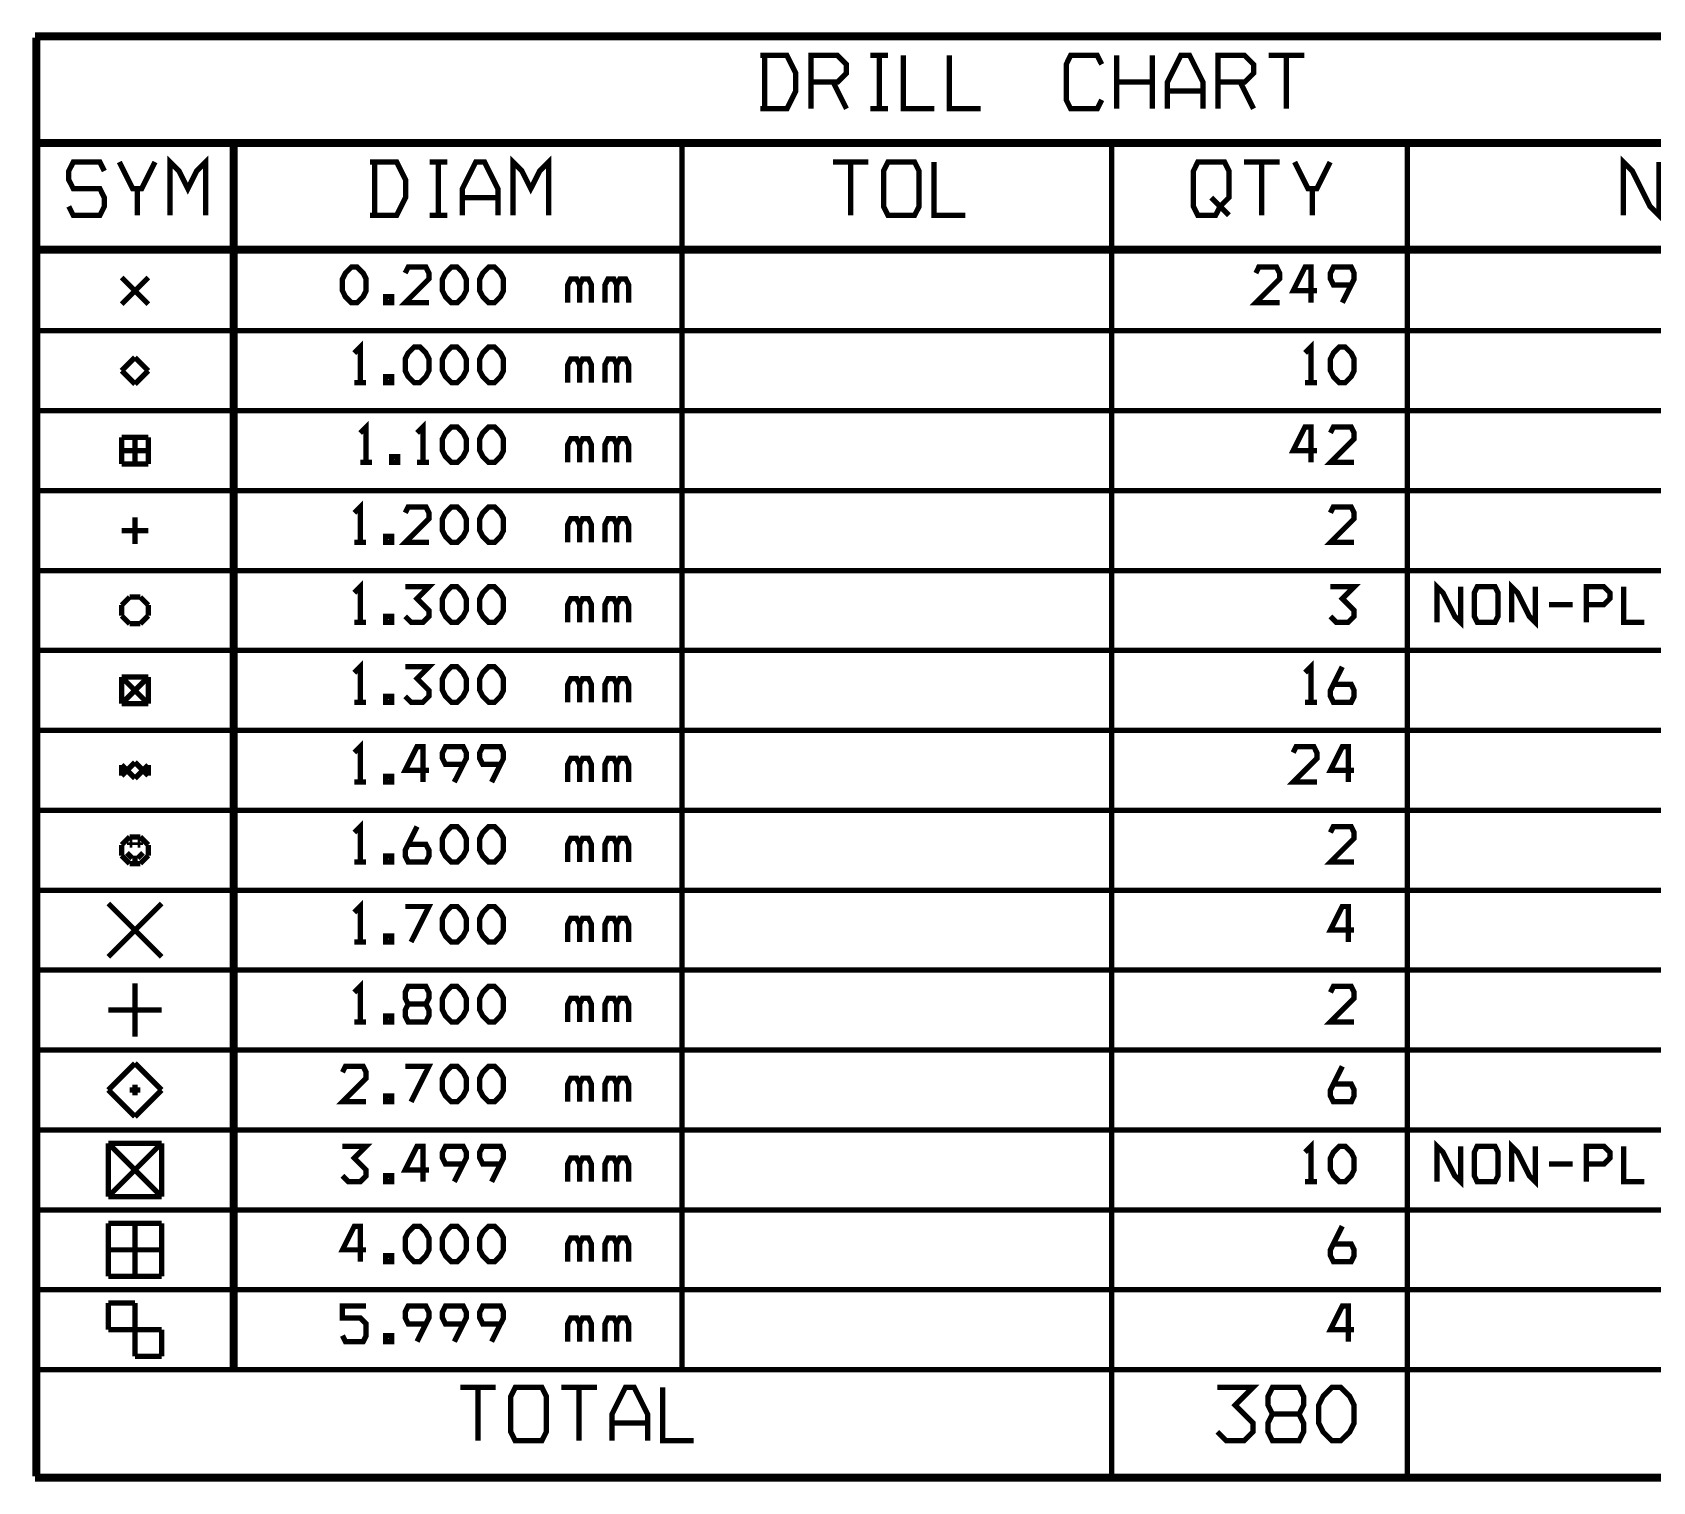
# Model space of a CAD drawing. Extents: x -18 to 155, y -91 to 215.
# Drawn here: x -18 to 59.2, y -91.1 to -22 of the extents above; entities that cross this region are included whole.
import ezdxf

# ---------------------------------------------------------------- set-up
doc = ezdxf.new("R2010")
doc.units = 0
doc.header["$MEASUREMENT"] = 0
doc.layers.add('25-334-0_DRD', color=7, linetype='CONTINUOUS')

msp = doc.modelspace()

# ---------------------------------------------------------------- linework, layer by layer
at = {"layer": '25-334-0_DRD', "const_width": 0.254}
for points in [[(76.962, -22.098), (-17.907, -22.098)], [(-17.907, -90.805), (-17.907, -22.225)], [(76.835, -22.225), (-17.78, -22.225)], [(-17.78, -90.805), (-17.78, -22.225)], [(16.66748, -25.61082), (17.93748, -25.61082), (18.36166, -24.765), (18.36166, -23.91918), (17.93748, -23.07082), (16.66748, -23.07082)], [(16.88084, -25.61082), (16.88084, -23.07082)], [(19.08048, -24.34082), (20.35048, -24.34082), (20.77466, -23.91918), (20.77466, -23.495), (20.35048, -23.07082), (19.08048, -23.07082), (19.08048, -25.61082)], [(22.76348, -23.07082), (21.91766, -23.07082)], [(22.34184, -25.61082), (22.34184, -23.07082)], [(24.96566, -25.61082), (23.48484, -25.61082), (23.48484, -23.07082)], [(27.16784, -25.61082), (25.68448, -25.61082), (25.68448, -23.07082)], [(32.94634, -25.18918), (32.73298, -25.61082), (31.46298, -25.61082), (31.25216, -25.18918), (31.25216, -23.495), (31.46298, -23.07082), (32.73298, -23.07082), (32.94634, -23.495)], [(33.66516, -25.61082), (33.66516, -23.07082)], [(35.35934, -25.61082), (35.35934, -23.07082)], [(37.77234, -25.61082), (37.77234, -24.34082), (37.13734, -23.07082), (36.71316, -23.07082), (36.07816, -24.34082), (36.07816, -25.61082)], [(38.49116, -24.34082), (39.76116, -24.34082), (40.18534, -23.91918), (40.18534, -23.495), (39.76116, -23.07082), (38.49116, -23.07082), (38.49116, -25.61082)], [(42.59834, -23.07082), (40.90416, -23.07082)], [(41.74998, -25.61082), (41.74998, -23.07082)], [(20.13966, -24.34082), (20.77466, -25.61082)], [(35.35934, -24.34082), (33.66516, -24.34082)], [(37.77234, -24.765), (36.07816, -24.765)], [(39.55034, -24.34082), (40.18534, -25.61082)], [(22.76348, -25.61082), (21.91766, -25.61082)], [(76.835, -27.178), (-17.78, -27.178)], [(76.835, -27.305), (-17.78, -27.305)], [(-8.509, -85.725), (-8.509, -27.305)], [(-8.382, -85.725), (-8.382, -27.305)], [(12.93368, -85.725), (12.93368, -27.305)], [(33.42132, -90.805), (33.42132, -27.305)], [(47.51832, -90.805), (47.51832, -27.305)], [(-14.605, -28.575), (-14.81582, -28.15082), (-16.08582, -28.15082), (-16.29918, -28.575), (-16.29918, -28.99918), (-16.08582, -29.42082), (-14.81582, -29.42082), (-14.605, -29.845), (-14.605, -30.26918), (-14.81582, -30.69082), (-16.08582, -30.69082), (-16.29918, -30.26918)], [(-12.192, -28.15082), (-12.827, -29.42082), (-13.25118, -29.42082), (-13.88618, -28.15082)], [(-9.779, -30.69082), (-9.779, -28.15082), (-10.20318, -28.575), (-10.62482, -29.42082), (-11.049, -28.575), (-11.47318, -28.15082), (-11.47318, -30.69082)], [(-1.93548, -30.69082), (-0.66548, -30.69082), (-0.24384, -29.845), (-0.24384, -28.99918), (-0.66548, -28.15082), (-1.93548, -28.15082)], [(-1.72466, -30.69082), (-1.72466, -28.15082)], [(1.74498, -28.15082), (0.89916, -28.15082)], [(1.32334, -30.69082), (1.32334, -28.15082)], [(4.15798, -30.69082), (4.15798, -29.42082), (3.52298, -28.15082), (3.10134, -28.15082), (2.46634, -29.42082), (2.46634, -30.69082)], [(6.57098, -30.69082), (6.57098, -28.15082), (6.14934, -28.575), (5.72516, -29.42082), (5.30098, -28.575), (4.87934, -28.15082), (4.87934, -30.69082)], [(21.82368, -28.15082), (20.1295, -28.15082)], [(20.97532, -30.69082), (20.97532, -28.15082)], [(22.75332, -30.69082), (22.5425, -30.26918), (22.5425, -28.575), (22.75332, -28.15082), (24.02332, -28.15082), (24.23668, -28.575), (24.23668, -30.26918), (24.02332, -30.69082), (22.75332, -30.69082)], [(26.43632, -30.69082), (24.9555, -30.69082), (24.9555, -28.15082)], [(37.31768, -30.26918), (37.5285, -30.69082), (38.37432, -30.69082), (38.58768, -30.26918), (39.00932, -29.845), (39.00932, -28.575), (38.7985, -28.15082), (37.5285, -28.15082), (37.31768, -28.575), (37.31768, -30.26918)], [(41.42232, -28.15082), (39.73068, -28.15082)], [(40.5765, -30.69082), (40.5765, -28.15082)], [(43.83532, -28.15082), (43.20032, -29.42082), (42.77868, -29.42082), (42.14368, -28.15082)], [(59.50966, -28.15082), (59.50966, -30.69082), (59.08548, -30.26918), (58.23966, -28.575), (57.81548, -28.15082), (57.81548, -30.69082)], [(-13.03782, -30.69082), (-13.03782, -29.42082)], [(42.9895, -30.69082), (42.9895, -29.42082)], [(4.15798, -29.845), (2.46634, -29.845)], [(38.1635, -29.845), (39.00932, -30.69082)], [(1.74498, -30.69082), (0.89916, -30.69082)], [(76.835, -32.258), (-17.78, -32.258)], [(76.835, -32.385), (-17.78, -32.385)], [(-2.82956, -34.85388), (-3.1115, -34.57194), (-3.2512, -34.29), (-3.2512, -33.72612), (-3.1115, -33.44418), (-2.82956, -33.16224), (-2.54762, -33.16224), (-2.26568, -33.44418), (-2.12344, -33.72612), (-2.12344, -34.29), (-2.26568, -34.57194), (-2.54762, -34.85388), (-2.82956, -34.85388)], [(0.86868, -34.85388), (-0.26162, -34.85388), (0.86868, -33.72612), (0.86868, -33.44418), (0.72644, -33.16224), (-0.11938, -33.16224), (-0.26162, -33.44418)], [(1.94056, -34.85388), (1.65862, -34.57194), (1.51638, -34.29), (1.51638, -33.72612), (1.65862, -33.44418), (1.94056, -33.16224), (2.2225, -33.16224), (2.50444, -33.44418), (2.64668, -33.72612), (2.64668, -34.29), (2.50444, -34.57194), (2.2225, -34.85388), (1.94056, -34.85388)], [(3.71856, -34.85388), (3.43662, -34.57194), (3.29438, -34.29), (3.29438, -33.72612), (3.43662, -33.44418), (3.71856, -33.16224), (4.0005, -33.16224), (4.28244, -33.44418), (4.42468, -33.72612), (4.42468, -34.29), (4.28244, -34.57194), (4.0005, -34.85388), (3.71856, -34.85388)], [(41.42232, -34.85388), (40.29456, -34.85388), (41.42232, -33.72612), (41.42232, -33.44418), (41.28262, -33.16224), (40.43426, -33.16224), (40.29456, -33.44418)], [(43.20032, -34.29), (42.07256, -34.29), (42.63644, -33.16224), (42.91838, -33.16224), (42.91838, -34.85388)], [(44.83862, -34.00806), (43.99026, -34.00806), (43.85056, -33.72612), (43.85056, -33.44418), (43.99026, -33.16224), (44.83862, -33.16224), (44.97832, -33.44418), (44.97832, -33.72612), (44.41444, -34.85388)], [(-12.5095, -33.655), (-13.7795, -34.925)], [(-12.5095, -34.925), (-13.7795, -33.655)], [(8.61568, -34.85388), (8.61568, -34.00806), (8.47344, -33.72612), (8.1915, -33.72612), (8.04926, -34.00806), (7.90956, -33.72612), (7.62762, -33.72612), (7.48538, -34.00806), (7.48538, -34.85388)], [(8.04926, -34.85388), (8.04926, -34.00806)], [(10.39368, -34.85388), (10.39368, -34.00806), (10.25144, -33.72612), (9.9695, -33.72612), (9.82726, -34.00806), (9.68756, -33.72612), (9.40562, -33.72612), (9.26338, -34.00806), (9.26338, -34.85388)], [(9.82726, -34.85388), (9.82726, -34.00806)], [(-1.19126, -34.85388), (-0.90932, -34.85388), (-0.90932, -34.57194), (-1.19126, -34.57194), (-1.19126, -34.85388)], [(76.835, -36.195), (-17.78, -36.195)], [(-2.40538, -38.66388), (-2.40538, -36.97224), (-2.68732, -37.25418)], [(0.16256, -38.66388), (-0.11938, -38.38194), (-0.26162, -38.1), (-0.26162, -37.53612), (-0.11938, -37.25418), (0.16256, -36.97224), (0.4445, -36.97224), (0.72644, -37.25418), (0.86868, -37.53612), (0.86868, -38.1), (0.72644, -38.38194), (0.4445, -38.66388), (0.16256, -38.66388)], [(1.94056, -38.66388), (1.65862, -38.38194), (1.51638, -38.1), (1.51638, -37.53612), (1.65862, -37.25418), (1.94056, -36.97224), (2.2225, -36.97224), (2.50444, -37.25418), (2.64668, -37.53612), (2.64668, -38.1), (2.50444, -38.38194), (2.2225, -38.66388), (1.94056, -38.66388)], [(3.71856, -38.66388), (3.43662, -38.38194), (3.29438, -38.1), (3.29438, -37.53612), (3.43662, -37.25418), (3.71856, -36.97224), (4.0005, -36.97224), (4.28244, -37.25418), (4.42468, -37.53612), (4.42468, -38.1), (4.28244, -38.38194), (4.0005, -38.66388), (3.71856, -38.66388)], [(42.91838, -38.66388), (42.91838, -36.97224), (42.63644, -37.25418)], [(44.2722, -38.66388), (43.99026, -38.38194), (43.85056, -38.1), (43.85056, -37.53612), (43.99026, -37.25418), (44.2722, -36.97224), (44.55668, -36.97224), (44.83862, -37.25418), (44.97832, -37.53612), (44.97832, -38.1), (44.83862, -38.38194), (44.55668, -38.66388), (44.2722, -38.66388)], [(-13.1445, -37.465), (-13.7795, -38.1)], [(-12.5095, -38.1), (-13.1445, -37.465)], [(8.61568, -38.66388), (8.61568, -37.81806), (8.47344, -37.53612), (8.1915, -37.53612), (8.04926, -37.81806), (7.90956, -37.53612), (7.62762, -37.53612), (7.48538, -37.81806), (7.48538, -38.66388)], [(8.04926, -38.66388), (8.04926, -37.81806)], [(10.39368, -38.66388), (10.39368, -37.81806), (10.25144, -37.53612), (9.9695, -37.53612), (9.82726, -37.81806), (9.68756, -37.53612), (9.40562, -37.53612), (9.26338, -37.81806), (9.26338, -38.66388)], [(9.82726, -38.66388), (9.82726, -37.81806)], [(-13.7795, -38.1), (-13.1445, -38.735)], [(-13.1445, -38.735), (-12.5095, -38.1)], [(-2.12344, -38.66388), (-2.68732, -38.66388)], [(-1.19126, -38.66388), (-0.90932, -38.66388), (-0.90932, -38.38194), (-1.19126, -38.38194), (-1.19126, -38.66388)], [(43.20032, -38.66388), (42.63644, -38.66388)], [(76.835, -40.005), (-17.78, -40.005)], [(-2.12344, -42.47388), (-2.12344, -40.78224), (-2.40538, -41.06418)], [(0.5842, -42.47388), (0.5842, -40.78224), (0.30226, -41.06418)], [(1.94056, -42.47388), (1.65862, -42.19194), (1.51638, -41.91), (1.51638, -41.34612), (1.65862, -41.06418), (1.94056, -40.78224), (2.2225, -40.78224), (2.50444, -41.06418), (2.64668, -41.34612), (2.64668, -41.91), (2.50444, -42.19194), (2.2225, -42.47388), (1.94056, -42.47388)], [(3.71856, -42.47388), (3.43662, -42.19194), (3.29438, -41.91), (3.29438, -41.34612), (3.43662, -41.06418), (3.71856, -40.78224), (4.0005, -40.78224), (4.28244, -41.06418), (4.42468, -41.34612), (4.42468, -41.91), (4.28244, -42.19194), (4.0005, -42.47388), (3.71856, -42.47388)], [(43.20032, -41.91), (42.07256, -41.91), (42.63644, -40.78224), (42.91838, -40.78224), (42.91838, -42.47388)], [(44.97832, -42.47388), (43.85056, -42.47388), (44.97832, -41.34612), (44.97832, -41.06418), (44.83862, -40.78224), (43.99026, -40.78224), (43.85056, -41.06418)], [(-13.7795, -41.275), (-13.7795, -42.545)], [(-12.5095, -41.275), (-13.7795, -41.275)], [(-13.1445, -41.275), (-13.1445, -42.545)], [(-12.5095, -42.545), (-12.5095, -41.275)], [(8.61568, -42.47388), (8.61568, -41.62806), (8.47344, -41.34612), (8.1915, -41.34612), (8.04926, -41.62806), (7.90956, -41.34612), (7.62762, -41.34612), (7.48538, -41.62806), (7.48538, -42.47388)], [(8.04926, -42.47388), (8.04926, -41.62806)], [(10.39368, -42.47388), (10.39368, -41.62806), (10.25144, -41.34612), (9.9695, -41.34612), (9.82726, -41.62806), (9.68756, -41.34612), (9.40562, -41.34612), (9.26338, -41.62806), (9.26338, -42.47388)], [(9.82726, -42.47388), (9.82726, -41.62806)], [(-12.5095, -41.91), (-13.7795, -41.91)], [(-13.7795, -42.545), (-12.5095, -42.545)], [(-1.8415, -42.47388), (-2.40538, -42.47388)], [(-0.90932, -42.47388), (-0.62738, -42.47388), (-0.62738, -42.19194), (-0.90932, -42.19194), (-0.90932, -42.47388)], [(0.86868, -42.47388), (0.30226, -42.47388)], [(76.835, -43.815), (-17.78, -43.815)], [(-2.40538, -46.28388), (-2.40538, -44.59224), (-2.68732, -44.87418)], [(0.86868, -46.28388), (-0.26162, -46.28388), (0.86868, -45.15612), (0.86868, -44.87418), (0.72644, -44.59224), (-0.11938, -44.59224), (-0.26162, -44.87418)], [(1.94056, -46.28388), (1.65862, -46.00194), (1.51638, -45.72), (1.51638, -45.15612), (1.65862, -44.87418), (1.94056, -44.59224), (2.2225, -44.59224), (2.50444, -44.87418), (2.64668, -45.15612), (2.64668, -45.72), (2.50444, -46.00194), (2.2225, -46.28388), (1.94056, -46.28388)], [(3.71856, -46.28388), (3.43662, -46.00194), (3.29438, -45.72), (3.29438, -45.15612), (3.43662, -44.87418), (3.71856, -44.59224), (4.0005, -44.59224), (4.28244, -44.87418), (4.42468, -45.15612), (4.42468, -45.72), (4.28244, -46.00194), (4.0005, -46.28388), (3.71856, -46.28388)], [(44.97832, -46.28388), (43.85056, -46.28388), (44.97832, -45.15612), (44.97832, -44.87418), (44.83862, -44.59224), (43.99026, -44.59224), (43.85056, -44.87418)], [(-13.1445, -45.085), (-13.1445, -46.355)], [(8.61568, -46.28388), (8.61568, -45.43806), (8.47344, -45.15612), (8.1915, -45.15612), (8.04926, -45.43806), (7.90956, -45.15612), (7.62762, -45.15612), (7.48538, -45.43806), (7.48538, -46.28388)], [(8.04926, -46.28388), (8.04926, -45.43806)], [(10.39368, -46.28388), (10.39368, -45.43806), (10.25144, -45.15612), (9.9695, -45.15612), (9.82726, -45.43806), (9.68756, -45.15612), (9.40562, -45.15612), (9.26338, -45.43806), (9.26338, -46.28388)], [(9.82726, -46.28388), (9.82726, -45.43806)], [(-12.5095, -45.72), (-13.7795, -45.72)], [(-2.12344, -46.28388), (-2.68732, -46.28388)], [(-1.19126, -46.28388), (-0.90932, -46.28388), (-0.90932, -46.00194), (-1.19126, -46.00194), (-1.19126, -46.28388)], [(76.835, -47.625), (-17.78, -47.625)], [(-2.40538, -50.09388), (-2.40538, -48.40224), (-2.68732, -48.68418)], [(-0.26162, -49.81194), (0.02032, -50.09388), (0.5842, -50.09388), (0.86868, -49.81194), (0.86868, -49.53), (0.30226, -48.96612), (0.86868, -48.40224), (-0.26162, -48.40224)], [(1.94056, -50.09388), (1.65862, -49.81194), (1.51638, -49.53), (1.51638, -48.96612), (1.65862, -48.68418), (1.94056, -48.40224), (2.2225, -48.40224), (2.50444, -48.68418), (2.64668, -48.96612), (2.64668, -49.53), (2.50444, -49.81194), (2.2225, -50.09388), (1.94056, -50.09388)], [(3.71856, -50.09388), (3.43662, -49.81194), (3.29438, -49.53), (3.29438, -48.96612), (3.43662, -48.68418), (3.71856, -48.40224), (4.0005, -48.40224), (4.28244, -48.68418), (4.42468, -48.96612), (4.42468, -49.53), (4.28244, -49.81194), (4.0005, -50.09388), (3.71856, -50.09388)], [(43.85056, -49.81194), (44.1325, -50.09388), (44.69638, -50.09388), (44.97832, -49.81194), (44.97832, -49.53), (44.41444, -48.96612), (44.97832, -48.40224), (43.85056, -48.40224)], [(50.05832, -48.40224), (50.05832, -50.09388), (49.77638, -49.81194), (49.2125, -48.68418), (48.93056, -48.40224), (48.93056, -50.09388)], [(50.84826, -50.09388), (50.70856, -49.81194), (50.70856, -48.68418), (50.84826, -48.40224), (51.69662, -48.40224), (51.83632, -48.68418), (51.83632, -49.81194), (51.69662, -50.09388), (50.84826, -50.09388)], [(53.61432, -48.40224), (53.61432, -50.09388), (53.33238, -49.81194), (52.7685, -48.68418), (52.48656, -48.40224), (52.48656, -50.09388)], [(56.04256, -49.24806), (56.88838, -49.24806), (57.17032, -48.96612), (57.17032, -48.68418), (56.88838, -48.40224), (56.04256, -48.40224), (56.04256, -50.09388)], [(58.80862, -50.09388), (57.82056, -50.09388), (57.82056, -48.40224)], [(-13.3985, -48.895), (-13.7795, -49.276)], [(-13.7795, -49.276), (-13.7795, -49.784)], [(-12.8905, -48.895), (-13.3985, -48.895)], [(-12.5095, -49.276), (-12.8905, -48.895)], [(-12.5095, -49.784), (-12.5095, -49.276)], [(8.61568, -50.09388), (8.61568, -49.24806), (8.47344, -48.96612), (8.1915, -48.96612), (8.04926, -49.24806), (7.90956, -48.96612), (7.62762, -48.96612), (7.48538, -49.24806), (7.48538, -50.09388)], [(8.04926, -50.09388), (8.04926, -49.24806)], [(10.39368, -50.09388), (10.39368, -49.24806), (10.25144, -48.96612), (9.9695, -48.96612), (9.82726, -49.24806), (9.68756, -48.96612), (9.40562, -48.96612), (9.26338, -49.24806), (9.26338, -50.09388)], [(9.82726, -50.09388), (9.82726, -49.24806)], [(55.39232, -49.24806), (54.26456, -49.24806)], [(-13.7795, -49.784), (-13.3985, -50.165)], [(-13.3985, -50.165), (-12.8905, -50.165)], [(-12.8905, -50.165), (-12.5095, -49.784)], [(-2.12344, -50.09388), (-2.68732, -50.09388)], [(-1.19126, -50.09388), (-0.90932, -50.09388), (-0.90932, -49.81194), (-1.19126, -49.81194), (-1.19126, -50.09388)], [(76.835, -51.435), (-17.78, -51.435)], [(-2.40538, -53.90388), (-2.40538, -52.21224), (-2.68732, -52.49418)], [(-0.26162, -53.62194), (0.02032, -53.90388), (0.5842, -53.90388), (0.86868, -53.62194), (0.86868, -53.34), (0.30226, -52.77612), (0.86868, -52.21224), (-0.26162, -52.21224)], [(1.94056, -53.90388), (1.65862, -53.62194), (1.51638, -53.34), (1.51638, -52.77612), (1.65862, -52.49418), (1.94056, -52.21224), (2.2225, -52.21224), (2.50444, -52.49418), (2.64668, -52.77612), (2.64668, -53.34), (2.50444, -53.62194), (2.2225, -53.90388), (1.94056, -53.90388)], [(3.71856, -53.90388), (3.43662, -53.62194), (3.29438, -53.34), (3.29438, -52.77612), (3.43662, -52.49418), (3.71856, -52.21224), (4.0005, -52.21224), (4.28244, -52.49418), (4.42468, -52.77612), (4.42468, -53.34), (4.28244, -53.62194), (4.0005, -53.90388), (3.71856, -53.90388)], [(42.91838, -53.90388), (42.91838, -52.21224), (42.63644, -52.49418)], [(43.99026, -53.05806), (44.83862, -53.05806), (44.97832, -53.34), (44.97832, -53.62194), (44.83862, -53.90388), (43.99026, -53.90388), (43.85056, -53.62194), (43.85056, -53.34), (44.41444, -52.21224)], [(-13.7795, -52.705), (-13.7795, -53.975)], [(-12.5095, -52.705), (-13.7795, -52.705)], [(-12.5095, -52.705), (-13.7795, -53.975)], [(-12.5095, -53.975), (-13.7795, -52.705)], [(-12.5095, -53.975), (-12.5095, -52.705)], [(8.61568, -53.90388), (8.61568, -53.05806), (8.47344, -52.77612), (8.1915, -52.77612), (8.04926, -53.05806), (7.90956, -52.77612), (7.62762, -52.77612), (7.48538, -53.05806), (7.48538, -53.90388)], [(8.04926, -53.90388), (8.04926, -53.05806)], [(10.39368, -53.90388), (10.39368, -53.05806), (10.25144, -52.77612), (9.9695, -52.77612), (9.82726, -53.05806), (9.68756, -52.77612), (9.40562, -52.77612), (9.26338, -53.05806), (9.26338, -53.90388)], [(9.82726, -53.90388), (9.82726, -53.05806)], [(-13.7795, -53.975), (-12.5095, -53.975)], [(-2.12344, -53.90388), (-2.68732, -53.90388)], [(-1.19126, -53.90388), (-0.90932, -53.90388), (-0.90932, -53.62194), (-1.19126, -53.62194), (-1.19126, -53.90388)], [(43.20032, -53.90388), (42.63644, -53.90388)], [(76.835, -55.245), (-17.78, -55.245)], [(-2.40538, -57.71388), (-2.40538, -56.02224), (-2.68732, -56.30418)], [(0.86868, -57.15), (-0.26162, -57.15), (0.30226, -56.02224), (0.5842, -56.02224), (0.5842, -57.71388)], [(2.50444, -56.86806), (1.65862, -56.86806), (1.51638, -56.58612), (1.51638, -56.30418), (1.65862, -56.02224), (2.50444, -56.02224), (2.64668, -56.30418), (2.64668, -56.58612), (2.08026, -57.71388)], [(4.28244, -56.86806), (3.43662, -56.86806), (3.29438, -56.58612), (3.29438, -56.30418), (3.43662, -56.02224), (4.28244, -56.02224), (4.42468, -56.30418), (4.42468, -56.58612), (3.85826, -57.71388)], [(43.20032, -57.71388), (42.07256, -57.71388), (43.20032, -56.58612), (43.20032, -56.30418), (43.06062, -56.02224), (42.21226, -56.02224), (42.07256, -56.30418)], [(44.97832, -57.15), (43.85056, -57.15), (44.41444, -56.02224), (44.69638, -56.02224), (44.69638, -57.71388)], [(-13.7795, -57.404), (-13.1445, -56.769)], [(-13.7795, -56.896), (-13.7795, -57.404)], [(-13.1445, -57.531), (-13.7795, -56.896)], [(-13.1445, -56.769), (-12.5095, -57.404)], [(-12.5095, -56.896), (-13.1445, -57.531)], [(-12.5095, -57.404), (-12.5095, -56.896)], [(8.61568, -57.71388), (8.61568, -56.86806), (8.47344, -56.58612), (8.1915, -56.58612), (8.04926, -56.86806), (7.90956, -56.58612), (7.62762, -56.58612), (7.48538, -56.86806), (7.48538, -57.71388)], [(8.04926, -57.71388), (8.04926, -56.86806)], [(10.39368, -57.71388), (10.39368, -56.86806), (10.25144, -56.58612), (9.9695, -56.58612), (9.82726, -56.86806), (9.68756, -56.58612), (9.40562, -56.58612), (9.26338, -56.86806), (9.26338, -57.71388)], [(9.82726, -57.71388), (9.82726, -56.86806)], [(-2.12344, -57.71388), (-2.68732, -57.71388)], [(-1.19126, -57.71388), (-0.90932, -57.71388), (-0.90932, -57.43194), (-1.19126, -57.43194), (-1.19126, -57.71388)], [(76.835, -59.055), (-17.78, -59.055)], [(-13.3985, -60.325), (-13.7795, -60.706)], [(-12.8905, -60.325), (-13.3985, -60.325)], [(-12.5095, -60.706), (-12.8905, -60.325)], [(-2.40538, -61.52388), (-2.40538, -59.83224), (-2.68732, -60.11418)], [(-0.11938, -60.67806), (0.72644, -60.67806), (0.86868, -60.96), (0.86868, -61.24194), (0.72644, -61.52388), (-0.11938, -61.52388), (-0.26162, -61.24194), (-0.26162, -60.96), (0.30226, -59.83224)], [(1.94056, -61.52388), (1.65862, -61.24194), (1.51638, -60.96), (1.51638, -60.39612), (1.65862, -60.11418), (1.94056, -59.83224), (2.2225, -59.83224), (2.50444, -60.11418), (2.64668, -60.39612), (2.64668, -60.96), (2.50444, -61.24194), (2.2225, -61.52388), (1.94056, -61.52388)], [(3.71856, -61.52388), (3.43662, -61.24194), (3.29438, -60.96), (3.29438, -60.39612), (3.43662, -60.11418), (3.71856, -59.83224), (4.0005, -59.83224), (4.28244, -60.11418), (4.42468, -60.39612), (4.42468, -60.96), (4.28244, -61.24194), (4.0005, -61.52388), (3.71856, -61.52388)], [(44.97832, -61.52388), (43.85056, -61.52388), (44.97832, -60.39612), (44.97832, -60.11418), (44.83862, -59.83224), (43.99026, -59.83224), (43.85056, -60.11418)], [(-13.7795, -60.706), (-13.7795, -61.214)], [(-13.2715, -61.341), (-13.5255, -61.087)], [(-13.3985, -60.579), (-13.3985, -60.706)], [(-13.2715, -60.579), (-13.3985, -60.579)], [(-13.3985, -60.706), (-13.2715, -60.706)], [(-13.2715, -60.706), (-13.2715, -60.579)], [(-13.0175, -60.579), (-13.0175, -60.706)], [(-12.8905, -60.579), (-13.0175, -60.579)], [(-13.0175, -60.706), (-12.8905, -60.706)], [(-12.7635, -61.087), (-13.0175, -61.341)], [(-12.8905, -60.706), (-12.8905, -60.579)], [(-12.5095, -61.214), (-12.5095, -60.706)], [(8.61568, -61.52388), (8.61568, -60.67806), (8.47344, -60.39612), (8.1915, -60.39612), (8.04926, -60.67806), (7.90956, -60.39612), (7.62762, -60.39612), (7.48538, -60.67806), (7.48538, -61.52388)], [(8.04926, -61.52388), (8.04926, -60.67806)], [(10.39368, -61.52388), (10.39368, -60.67806), (10.25144, -60.39612), (9.9695, -60.39612), (9.82726, -60.67806), (9.68756, -60.39612), (9.40562, -60.39612), (9.26338, -60.67806), (9.26338, -61.52388)], [(9.82726, -61.52388), (9.82726, -60.67806)], [(-13.7795, -61.214), (-13.3985, -61.595)], [(-13.3985, -61.595), (-12.8905, -61.595)], [(-13.0175, -61.341), (-13.2715, -61.341)], [(-12.8905, -61.595), (-12.5095, -61.214)], [(-2.12344, -61.52388), (-2.68732, -61.52388)], [(-1.19126, -61.52388), (-0.90932, -61.52388), (-0.90932, -61.24194), (-1.19126, -61.24194), (-1.19126, -61.52388)], [(76.835, -62.865), (-17.78, -62.865)], [(-2.40538, -65.33388), (-2.40538, -63.64224), (-2.68732, -63.92418)], [(-11.8745, -63.5), (-14.4145, -66.04)], [(-11.8745, -66.04), (-14.4145, -63.5)], [(0.02032, -65.33388), (0.86868, -63.64224), (-0.26162, -63.64224)], [(1.94056, -65.33388), (1.65862, -65.05194), (1.51638, -64.77), (1.51638, -64.20612), (1.65862, -63.92418), (1.94056, -63.64224), (2.2225, -63.64224), (2.50444, -63.92418), (2.64668, -64.20612), (2.64668, -64.77), (2.50444, -65.05194), (2.2225, -65.33388), (1.94056, -65.33388)], [(3.71856, -65.33388), (3.43662, -65.05194), (3.29438, -64.77), (3.29438, -64.20612), (3.43662, -63.92418), (3.71856, -63.64224), (4.0005, -63.64224), (4.28244, -63.92418), (4.42468, -64.20612), (4.42468, -64.77), (4.28244, -65.05194), (4.0005, -65.33388), (3.71856, -65.33388)], [(8.61568, -65.33388), (8.61568, -64.48806), (8.47344, -64.20612), (8.1915, -64.20612), (8.04926, -64.48806), (7.90956, -64.20612), (7.62762, -64.20612), (7.48538, -64.48806), (7.48538, -65.33388)], [(10.39368, -65.33388), (10.39368, -64.48806), (10.25144, -64.20612), (9.9695, -64.20612), (9.82726, -64.48806), (9.68756, -64.20612), (9.40562, -64.20612), (9.26338, -64.48806), (9.26338, -65.33388)], [(44.97832, -64.77), (43.85056, -64.77), (44.41444, -63.64224), (44.69638, -63.64224), (44.69638, -65.33388)], [(8.04926, -65.33388), (8.04926, -64.48806)], [(9.82726, -65.33388), (9.82726, -64.48806)], [(-2.12344, -65.33388), (-2.68732, -65.33388)], [(-1.19126, -65.33388), (-0.90932, -65.33388), (-0.90932, -65.05194), (-1.19126, -65.05194), (-1.19126, -65.33388)], [(76.835, -66.675), (-17.78, -66.675)], [(-13.1445, -67.31), (-13.1445, -69.85)], [(-2.40538, -69.14388), (-2.40538, -67.45224), (-2.68732, -67.73418)], [(0.72644, -68.29806), (0.86868, -68.01612), (0.86868, -67.73418), (0.72644, -67.45224), (-0.11938, -67.45224), (-0.26162, -67.73418), (-0.26162, -68.01612), (-0.11938, -68.29806), (0.72644, -68.29806), (0.86868, -68.58), (0.86868, -68.86194), (0.72644, -69.14388), (-0.11938, -69.14388), (-0.26162, -68.86194), (-0.26162, -68.58), (-0.11938, -68.29806)], [(1.94056, -69.14388), (1.65862, -68.86194), (1.51638, -68.58), (1.51638, -68.01612), (1.65862, -67.73418), (1.94056, -67.45224), (2.2225, -67.45224), (2.50444, -67.73418), (2.64668, -68.01612), (2.64668, -68.58), (2.50444, -68.86194), (2.2225, -69.14388), (1.94056, -69.14388)], [(3.71856, -69.14388), (3.43662, -68.86194), (3.29438, -68.58), (3.29438, -68.01612), (3.43662, -67.73418), (3.71856, -67.45224), (4.0005, -67.45224), (4.28244, -67.73418), (4.42468, -68.01612), (4.42468, -68.58), (4.28244, -68.86194), (4.0005, -69.14388), (3.71856, -69.14388)], [(8.61568, -69.14388), (8.61568, -68.29806), (8.47344, -68.01612), (8.1915, -68.01612), (8.04926, -68.29806), (7.90956, -68.01612), (7.62762, -68.01612), (7.48538, -68.29806), (7.48538, -69.14388)], [(10.39368, -69.14388), (10.39368, -68.29806), (10.25144, -68.01612), (9.9695, -68.01612), (9.82726, -68.29806), (9.68756, -68.01612), (9.40562, -68.01612), (9.26338, -68.29806), (9.26338, -69.14388)], [(44.97832, -69.14388), (43.85056, -69.14388), (44.97832, -68.01612), (44.97832, -67.73418), (44.83862, -67.45224), (43.99026, -67.45224), (43.85056, -67.73418)], [(-11.8745, -68.58), (-14.4145, -68.58)], [(-1.19126, -69.14388), (-0.90932, -69.14388), (-0.90932, -68.86194), (-1.19126, -68.86194), (-1.19126, -69.14388)], [(8.04926, -69.14388), (8.04926, -68.29806)], [(9.82726, -69.14388), (9.82726, -68.29806)], [(-2.12344, -69.14388), (-2.68732, -69.14388)], [(76.835, -70.485), (-17.78, -70.485)], [(-13.1445, -71.12), (-14.4145, -72.39)], [(-11.8745, -72.39), (-13.1445, -71.12)], [(-2.12344, -72.95388), (-3.2512, -72.95388), (-2.12344, -71.82612), (-2.12344, -71.54418), (-2.26568, -71.26224), (-3.1115, -71.26224), (-3.2512, -71.54418)], [(0.02032, -72.95388), (0.86868, -71.26224), (-0.26162, -71.26224)], [(1.94056, -72.95388), (1.65862, -72.67194), (1.51638, -72.39), (1.51638, -71.82612), (1.65862, -71.54418), (1.94056, -71.26224), (2.2225, -71.26224), (2.50444, -71.54418), (2.64668, -71.82612), (2.64668, -72.39), (2.50444, -72.67194), (2.2225, -72.95388), (1.94056, -72.95388)], [(3.71856, -72.95388), (3.43662, -72.67194), (3.29438, -72.39), (3.29438, -71.82612), (3.43662, -71.54418), (3.71856, -71.26224), (4.0005, -71.26224), (4.28244, -71.54418), (4.42468, -71.82612), (4.42468, -72.39), (4.28244, -72.67194), (4.0005, -72.95388), (3.71856, -72.95388)], [(8.61568, -72.95388), (8.61568, -72.10806), (8.47344, -71.82612), (8.1915, -71.82612), (8.04926, -72.10806), (7.90956, -71.82612), (7.62762, -71.82612), (7.48538, -72.10806), (7.48538, -72.95388)], [(10.39368, -72.95388), (10.39368, -72.10806), (10.25144, -71.82612), (9.9695, -71.82612), (9.82726, -72.10806), (9.68756, -71.82612), (9.40562, -71.82612), (9.26338, -72.10806), (9.26338, -72.95388)], [(43.99026, -72.10806), (44.83862, -72.10806), (44.97832, -72.39), (44.97832, -72.67194), (44.83862, -72.95388), (43.99026, -72.95388), (43.85056, -72.67194), (43.85056, -72.39), (44.41444, -71.26224)], [(-14.4145, -72.39), (-13.1445, -73.66)], [(-12.8905, -72.39), (-13.3985, -72.39)], [(-13.1445, -72.136), (-13.1445, -72.644)], [(-13.1445, -73.66), (-11.8745, -72.39)], [(-1.19126, -72.95388), (-0.90932, -72.95388), (-0.90932, -72.67194), (-1.19126, -72.67194), (-1.19126, -72.95388)], [(8.04926, -72.95388), (8.04926, -72.10806)], [(9.82726, -72.95388), (9.82726, -72.10806)], [(76.835, -74.295), (-17.78, -74.295)], [(-14.4145, -74.93), (-14.4145, -77.47)], [(-11.8745, -74.93), (-14.4145, -74.93)], [(-11.8745, -74.93), (-14.4145, -77.47)], [(-11.8745, -77.47), (-14.4145, -74.93)], [(-11.8745, -77.47), (-11.8745, -74.93)], [(42.91838, -76.76388), (42.91838, -75.07224), (42.63644, -75.35418)], [(50.05832, -75.07224), (50.05832, -76.76388), (49.77638, -76.48194), (49.2125, -75.35418), (48.93056, -75.07224), (48.93056, -76.76388)], [(53.61432, -75.07224), (53.61432, -76.76388), (53.33238, -76.48194), (52.7685, -75.35418), (52.48656, -75.07224), (52.48656, -76.76388)], [(-3.2512, -76.48194), (-2.96926, -76.76388), (-2.40538, -76.76388), (-2.12344, -76.48194), (-2.12344, -76.2), (-2.68732, -75.63612), (-2.12344, -75.07224), (-3.2512, -75.07224)], [(0.86868, -76.2), (-0.26162, -76.2), (0.30226, -75.07224), (0.5842, -75.07224), (0.5842, -76.76388)], [(2.50444, -75.91806), (1.65862, -75.91806), (1.51638, -75.63612), (1.51638, -75.35418), (1.65862, -75.07224), (2.50444, -75.07224), (2.64668, -75.35418), (2.64668, -75.63612), (2.08026, -76.76388)], [(4.28244, -75.91806), (3.43662, -75.91806), (3.29438, -75.63612), (3.29438, -75.35418), (3.43662, -75.07224), (4.28244, -75.07224), (4.42468, -75.35418), (4.42468, -75.63612), (3.85826, -76.76388)], [(8.61568, -76.76388), (8.61568, -75.91806), (8.47344, -75.63612), (8.1915, -75.63612), (8.04926, -75.91806), (7.90956, -75.63612), (7.62762, -75.63612), (7.48538, -75.91806), (7.48538, -76.76388)], [(10.39368, -76.76388), (10.39368, -75.91806), (10.25144, -75.63612), (9.9695, -75.63612), (9.82726, -75.91806), (9.68756, -75.63612), (9.40562, -75.63612), (9.26338, -75.91806), (9.26338, -76.76388)], [(44.2722, -76.76388), (43.99026, -76.48194), (43.85056, -76.2), (43.85056, -75.63612), (43.99026, -75.35418), (44.2722, -75.07224), (44.55668, -75.07224), (44.83862, -75.35418), (44.97832, -75.63612), (44.97832, -76.2), (44.83862, -76.48194), (44.55668, -76.76388), (44.2722, -76.76388)], [(50.84826, -76.76388), (50.70856, -76.48194), (50.70856, -75.35418), (50.84826, -75.07224), (51.69662, -75.07224), (51.83632, -75.35418), (51.83632, -76.48194), (51.69662, -76.76388), (50.84826, -76.76388)], [(56.04256, -75.91806), (56.88838, -75.91806), (57.17032, -75.63612), (57.17032, -75.35418), (56.88838, -75.07224), (56.04256, -75.07224), (56.04256, -76.76388)], [(58.80862, -76.76388), (57.82056, -76.76388), (57.82056, -75.07224)], [(-1.19126, -76.76388), (-0.90932, -76.76388), (-0.90932, -76.48194), (-1.19126, -76.48194), (-1.19126, -76.76388)], [(8.04926, -76.76388), (8.04926, -75.91806)], [(9.82726, -76.76388), (9.82726, -75.91806)], [(55.39232, -75.91806), (54.26456, -75.91806)], [(43.20032, -76.76388), (42.63644, -76.76388)], [(76.835, -78.105), (-17.78, -78.105)], [(-14.4145, -77.47), (-11.8745, -77.47)], [(-14.4145, -78.74), (-14.4145, -81.28)], [(-11.8745, -78.74), (-14.4145, -78.74)], [(-13.1445, -78.74), (-13.1445, -81.28)], [(-11.8745, -81.28), (-11.8745, -78.74)], [(-2.12344, -80.01), (-3.2512, -80.01), (-2.68732, -78.88224), (-2.40538, -78.88224), (-2.40538, -80.57388)], [(0.16256, -80.57388), (-0.11938, -80.29194), (-0.26162, -80.01), (-0.26162, -79.44612), (-0.11938, -79.16418), (0.16256, -78.88224), (0.4445, -78.88224), (0.72644, -79.16418), (0.86868, -79.44612), (0.86868, -80.01), (0.72644, -80.29194), (0.4445, -80.57388), (0.16256, -80.57388)], [(1.94056, -80.57388), (1.65862, -80.29194), (1.51638, -80.01), (1.51638, -79.44612), (1.65862, -79.16418), (1.94056, -78.88224), (2.2225, -78.88224), (2.50444, -79.16418), (2.64668, -79.44612), (2.64668, -80.01), (2.50444, -80.29194), (2.2225, -80.57388), (1.94056, -80.57388)], [(3.71856, -80.57388), (3.43662, -80.29194), (3.29438, -80.01), (3.29438, -79.44612), (3.43662, -79.16418), (3.71856, -78.88224), (4.0005, -78.88224), (4.28244, -79.16418), (4.42468, -79.44612), (4.42468, -80.01), (4.28244, -80.29194), (4.0005, -80.57388), (3.71856, -80.57388)], [(43.99026, -79.72806), (44.83862, -79.72806), (44.97832, -80.01), (44.97832, -80.29194), (44.83862, -80.57388), (43.99026, -80.57388), (43.85056, -80.29194), (43.85056, -80.01), (44.41444, -78.88224)], [(8.61568, -80.57388), (8.61568, -79.72806), (8.47344, -79.44612), (8.1915, -79.44612), (8.04926, -79.72806), (7.90956, -79.44612), (7.62762, -79.44612), (7.48538, -79.72806), (7.48538, -80.57388)], [(10.39368, -80.57388), (10.39368, -79.72806), (10.25144, -79.44612), (9.9695, -79.44612), (9.82726, -79.72806), (9.68756, -79.44612), (9.40562, -79.44612), (9.26338, -79.72806), (9.26338, -80.57388)], [(-11.8745, -80.01), (-14.4145, -80.01)], [(-1.19126, -80.57388), (-0.90932, -80.57388), (-0.90932, -80.29194), (-1.19126, -80.29194), (-1.19126, -80.57388)], [(8.04926, -80.57388), (8.04926, -79.72806)], [(9.82726, -80.57388), (9.82726, -79.72806)], [(76.835, -81.915), (-17.78, -81.915)], [(-14.4145, -81.28), (-11.8745, -81.28)], [(-14.4145, -82.55), (-14.4145, -83.82)], [(-13.1445, -82.55), (-14.4145, -82.55)], [(-13.1445, -85.09), (-13.1445, -82.55)], [(-3.2512, -84.10194), (-3.1115, -84.38388), (-2.26568, -84.38388), (-2.12344, -84.10194), (-2.12344, -83.53806), (-2.40538, -83.25612), (-3.2512, -83.25612), (-3.2512, -82.69224), (-2.12344, -82.69224)], [(0.72644, -83.53806), (-0.11938, -83.53806), (-0.26162, -83.25612), (-0.26162, -82.97418), (-0.11938, -82.69224), (0.72644, -82.69224), (0.86868, -82.97418), (0.86868, -83.25612), (0.30226, -84.38388)], [(2.50444, -83.53806), (1.65862, -83.53806), (1.51638, -83.25612), (1.51638, -82.97418), (1.65862, -82.69224), (2.50444, -82.69224), (2.64668, -82.97418), (2.64668, -83.25612), (2.08026, -84.38388)], [(4.28244, -83.53806), (3.43662, -83.53806), (3.29438, -83.25612), (3.29438, -82.97418), (3.43662, -82.69224), (4.28244, -82.69224), (4.42468, -82.97418), (4.42468, -83.25612), (3.85826, -84.38388)], [(44.97832, -83.82), (43.85056, -83.82), (44.41444, -82.69224), (44.69638, -82.69224), (44.69638, -84.38388)], [(8.61568, -84.38388), (8.61568, -83.53806), (8.47344, -83.25612), (8.1915, -83.25612), (8.04926, -83.53806), (7.90956, -83.25612), (7.62762, -83.25612), (7.48538, -83.53806), (7.48538, -84.38388)], [(8.04926, -84.38388), (8.04926, -83.53806)], [(10.39368, -84.38388), (10.39368, -83.53806), (10.25144, -83.25612), (9.9695, -83.25612), (9.82726, -83.53806), (9.68756, -83.25612), (9.40562, -83.25612), (9.26338, -83.53806), (9.26338, -84.38388)], [(9.82726, -84.38388), (9.82726, -83.53806)], [(-14.4145, -83.82), (-11.8745, -83.82)], [(-11.8745, -83.82), (-11.8745, -85.09)], [(-1.19126, -84.38388), (-0.90932, -84.38388), (-0.90932, -84.10194), (-1.19126, -84.10194), (-1.19126, -84.38388)], [(-11.8745, -85.09), (-13.1445, -85.09)], [(76.835, -85.725), (-17.78, -85.725)], [(4.05384, -86.57082), (2.35966, -86.57082)], [(3.20548, -89.11082), (3.20548, -86.57082)], [(4.98348, -89.11082), (4.77266, -88.68918), (4.77266, -86.995), (4.98348, -86.57082), (6.25348, -86.57082), (6.46684, -86.995), (6.46684, -88.68918), (6.25348, -89.11082), (4.98348, -89.11082)], [(8.87984, -86.57082), (7.18566, -86.57082)], [(8.03148, -89.11082), (8.03148, -86.57082)], [(11.29284, -89.11082), (11.29284, -87.84082), (10.65784, -86.57082), (10.23366, -86.57082), (9.59866, -87.84082), (9.59866, -89.11082)], [(13.49248, -89.11082), (12.01166, -89.11082), (12.01166, -86.57082)], [(38.46068, -88.68918), (38.88232, -89.11082), (39.73068, -89.11082), (40.15232, -88.68918), (40.15232, -88.265), (39.3065, -87.41918), (40.15232, -86.57082), (38.46068, -86.57082)], [(42.3545, -87.84082), (42.56532, -87.41918), (42.56532, -86.995), (42.3545, -86.57082), (41.0845, -86.57082), (40.87368, -86.995), (40.87368, -87.41918), (41.0845, -87.84082), (42.3545, -87.84082), (42.56532, -88.265), (42.56532, -88.68918), (42.3545, -89.11082), (41.0845, -89.11082), (40.87368, -88.68918), (40.87368, -88.265), (41.0845, -87.84082)], [(43.92168, -89.11082), (43.4975, -88.68918), (43.28668, -88.265), (43.28668, -87.41918), (43.4975, -86.995), (43.92168, -86.57082), (44.34332, -86.57082), (44.7675, -86.995), (44.97832, -87.41918), (44.97832, -88.265), (44.7675, -88.68918), (44.34332, -89.11082), (43.92168, -89.11082)], [(11.29284, -88.265), (9.59866, -88.265)], [(76.962, -90.932), (-17.907, -90.932)], [(76.835, -90.805), (-17.78, -90.805)]]:
    msp.add_lwpolyline(points, dxfattribs=at)

doc.saveas('drawing.dxf')
